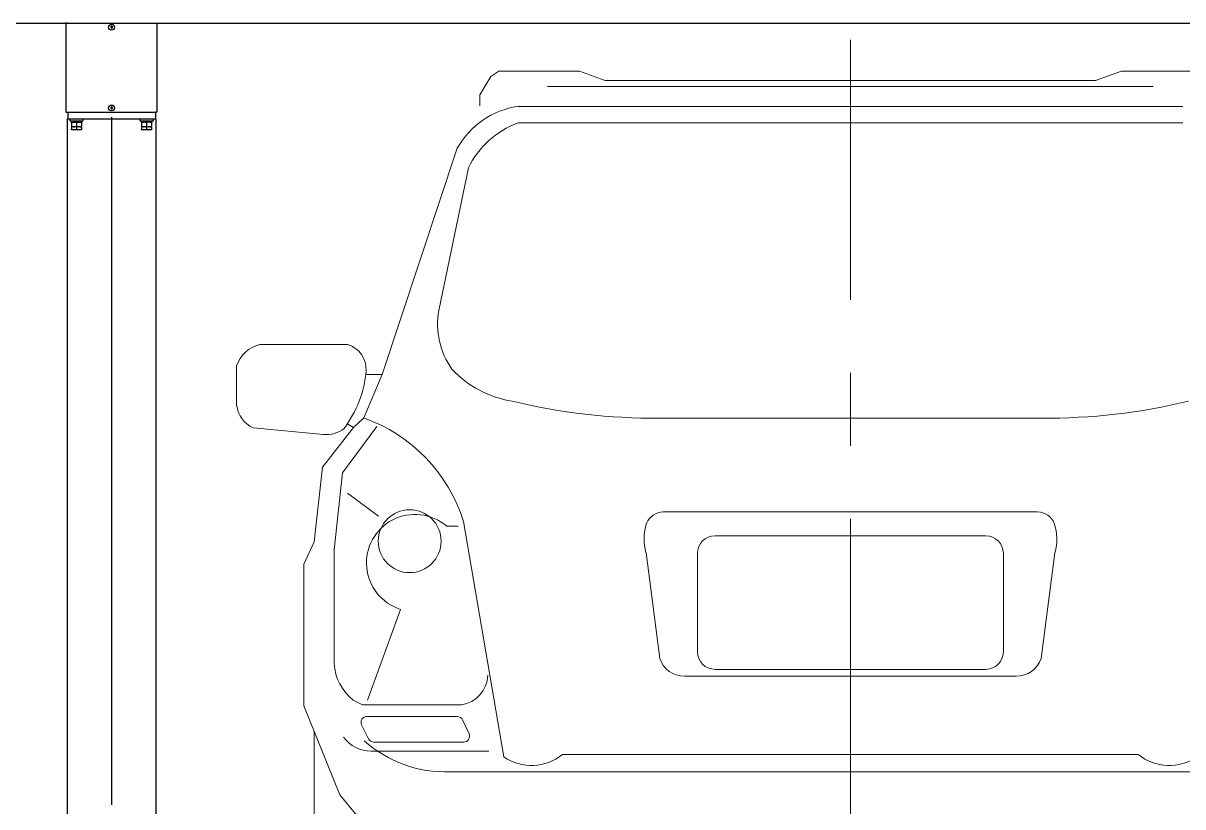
# Model space of a CAD drawing. Header units: metres. Extents: x 1161 to 1456, y 119 to 208.
# Drawn here: x 1361.905 to 1363.889, y 180.886 to 182.227 of the extents above; entities that cross this region are included whole.
import ezdxf

# ---------------------------------------------------------------- set-up
doc = ezdxf.new("R2010")
doc.units = ezdxf.units.M
doc.header["$MEASUREMENT"] = 0
doc.linetypes.add('CENTER2', pattern=[1.125, 0.75, -0.125, 0.125, -0.125])
doc.layers.add('GRID', color=8, linetype='Continuous')

# ---------------------------------------------------------------- blocks, each defined once
blk = doc.blocks.new('A$Cacbbbb14')
at = {"layer": 'GRID', "linetype": 'CENTER2', "lineweight": 0}
blk.add_line((-0.78, 0), (-0.78, 1.5695), dxfattribs=at)
at = {"layer": 'GRID', "linetype": 'Continuous', "lineweight": 0}
for p, q in [((-1.3953, 1.5072), (-1.3817, 1.5162)), ((-1.3817, 1.5162), (-1.2436, 1.5162)), ((-1.2436, 1.5162), (-1.1993, 1.5)), ((-0.3164, 1.5162), (-0.3607, 1.5)), ((-0.1783, 1.5162), (-0.3164, 1.5162)), ((-1.4137, 1.4754), (-1.3953, 1.5072)), ((-1.298, 1.49), (-0.78, 1.49)), ((-1.1993, 1.5), (-0.78, 1.5)), ((-0.3607, 1.5), (-0.78, 1.5)), ((-0.262, 1.49), (-0.78, 1.49)), ((-1.4137, 1.4754), (-1.4137, 1.457)), ((-1.3486, 1.4559), (-0.78, 1.4559)), ((-0.2114, 1.4559), (-0.78, 1.4559)), ((-1.3486, 1.4276), (-0.78, 1.4276)), ((-0.2114, 1.4276), (-0.78, 1.4276)), ((-1.4526, 1.3842), (-1.5809, 0.997)), ((-1.4335, 1.3507), (-1.4842, 1.1066)), ((-1.7903, 1.0483), (-1.6401, 1.0483)), ((-1.83, 1.0118), (-1.83, 0.9438)), ((-1.5809, 0.997), (-1.6124, 0.9228)), ((-1.5809, 0.997), (-1.6093, 0.997)), ((-1.6408, 0.9126), (-1.6299, 0.9066)), ((-1.6124, 0.9228), (-1.6299, 0.9066)), ((-1.6124, 0.9228), (-1.6299, 0.9066)), ((-1.1066, 0.9223), (-0.78, 0.9223)), ((-0.4534, 0.9223), (-0.78, 0.9223)), ((-1.802, 0.906), (-1.6816, 0.8945)), ((-1.6833, 0.8388), (-1.6299, 0.9066)), ((-1.5901, 0.9081), (-1.6488, 0.8289)), ((-1.6971, 0.7108), (-1.6833, 0.8388)), ((-1.6488, 0.8289), (-1.6633, 0.6972)), ((-1.5872, 0.7549), (-1.6403, 0.7942)), ((-0.78, 0.7624), (-1.1002, 0.7624)), ((-0.78, 0.7624), (-0.4598, 0.7624)), ((-1.4708, 0.738), (-1.4509, 0.738)), ((-1.4419, 0.7458), (-1.3731, 0.3431)), ((-1.0116, 0.7214), (-0.78, 0.7214)), ((-0.5484, 0.7214), (-0.78, 0.7214)), ((-1.6971, 0.7108), (-1.715, 0.6725)), ((-1.6633, 0.6972), (-1.6633, 0.5026)), ((-1.1062, 0.5114), (-1.1297, 0.6921)), ((-1.0416, 0.5228), (-1.0416, 0.6914)), ((-0.5184, 0.5228), (-0.5184, 0.6914)), ((-0.4538, 0.5114), (-0.4303, 0.6921)), ((-1.715, 0.6725), (-1.715, 0.4305)), ((-1.5495, 0.5954), (-1.6062, 0.4403)), ((-1.0636, 0.4812), (-0.78, 0.4812)), ((-1.0116, 0.4928), (-0.78, 0.4928)), ((-0.5484, 0.4928), (-0.78, 0.4928)), ((-0.4964, 0.4812), (-0.78, 0.4812)), ((-1.6308, 0.4403), (-1.6145, 0.4319)), ((-1.715, 0.4305), (-1.6536, 0.2779)), ((-1.4454, 0.4319), (-1.6145, 0.4319)), ((-1.6162, 0.3978), (-1.6045, 0.3738)), ((-1.6072, 0.4122), (-1.4525, 0.4122)), ((-1.4434, 0.4063), (-1.4325, 0.3824)), ((-1.6975, 0.07), (-1.6975, 0.3871)), ((-1.5955, 0.3682), (-1.4415, 0.3682)), ((-1.5999, 0.3528), (-1.3988, 0.3528)), ((-1.2725, 0.347), (-0.78, 0.347)), ((-0.2875, 0.347), (-0.78, 0.347)), ((-1.4649, 0.3175), (-0.78, 0.3175)), ((-0.0951, 0.3175), (-0.78, 0.3175)), ((-1.6536, 0.2779), (-1.6242, 0.243))]:
    blk.add_line(p, q, dxfattribs=at)
blk.add_circle((-1.534, 0.712), 0.0538, dxfattribs=at)
for centre, radius, start, end in [((-1.3274, 1.3139), 0.1436, 98.4848, 150.6668), ((-1.2947, 1.2828), 0.1545, 110.4163, 153.9018), ((-1.3526, 1.0833), 0.1336, 169.9532, 215.1693), ((-1.7785, 0.9956), 0.054, 102.6609, 162.5315), ((-1.6517, 1.0067), 0.0432, 355.9451, 74.3653), ((-1.7962, 1.0187), 0.1882, 322.8263, 355.4069), ((-1.329, 1.1317), 0.1827, 223.323, 260.6716), ((-1.7812, 0.9506), 0.0492, 187.9585, 245.0364), ((-1.1113, 1.9867), 1.0644, 256.5634, 270.2517), ((-0.4487, 1.9867), 1.0644, 269.7483, 283.4366), ((-1.7037, 0.6642), 0.2742, 17.3095, 70.5536), ((-1.6772, 0.9444), 0.0501, 264.9057, 308.1056), ((-1.5247, 0.6747), 0.0831, 49.6392, 252.5932), ((-1.0995, 0.7309), 0.0315, 91.3552, 158.349), ((-0.4605, 0.7309), 0.0315, 21.651, 88.6448), ((-1.0458, 0.7157), 0.0872, 162.0506, 195.6991), ((-0.5142, 0.7157), 0.0872, 344.3009, 17.9494), ((-1.0116, 0.6914), 0.03, 90, 180), ((-0.5484, 0.6914), 0.03, 0, 90), ((-1.0116, 0.5228), 0.03, 180, 270), ((-0.5484, 0.5228), 0.03, 270, 0), ((-1.5754, 0.5089), 0.0882, 184.0869, 231.043), ((-1.0644, 0.5253), 0.0441, 198.3636, 270.9941), ((-0.4956, 0.5253), 0.0441, 269.0059, 341.6364), ((-1.4536, 0.4845), 0.0533, 278.898, 358.0668), ((-1.6072, 0.4022), 0.01, 90, 206.0605), ((-1.4525, 0.4022), 0.01, 24.5969, 90), ((-1.4415, 0.3782), 0.01, 270, 24.5969), ((-1.5999, 0.4111), 0.0583, 216.0609, 270), ((-1.4727, 0.5258), 0.2084, 228.1008, 272.1568), ((-1.5955, 0.3782), 0.01, 206.0605, 270), ((-1.3255, 0.4139), 0.0854, 236.1032, 308.3432), ((-0.2345, 0.4139), 0.0854, 231.6568, 303.8968)]:
    blk.add_arc(centre, radius, start, end, dxfattribs=at)

msp = doc.modelspace()

# ---------------------------------------------------------------- linework, layer by layer
msp.add_line((1360.3944, 182.2265), (1367.6643, 182.2265))
msp.add_line((1360.3944, 182.2265), (1367.6643, 182.2265))
at = {"linetype": 'Continuous'}
for p, q in [((1361.9812, 182.2265), (1361.978, 182.2265)), ((1361.978, 182.2265), (1361.978, 182.0745)), ((1361.9812, 182.2265), (1362.1312, 182.2265)), ((1362.0562, 182.2213), (1362.0547, 182.2204)), ((1362.0547, 182.2204), (1362.0547, 182.2187)), ((1362.0547, 182.2187), (1362.0562, 182.2178)), ((1362.0577, 182.2204), (1362.0562, 182.2213)), ((1362.0562, 182.2178), (1362.0577, 182.2187)), ((1362.0577, 182.2187), (1362.0577, 182.2204)), ((1362.1312, 182.2265), (1362.1344, 182.2265)), ((1362.1344, 182.0745), (1362.1344, 182.2265)), ((1361.978, 182.0745), (1361.9812, 182.0745)), ((1361.9812, 182.0745), (1361.9812, 182.0625)), ((1361.9812, 182.0745), (1362.1312, 182.0745)), ((1362.0562, 182.0833), (1362.0547, 182.0824)), ((1362.0547, 182.0824), (1362.0547, 182.0807)), ((1362.0547, 182.0807), (1362.0562, 182.0798)), ((1362.0577, 182.0824), (1362.0562, 182.0833)), ((1362.0562, 182.0798), (1362.0577, 182.0807)), ((1362.0577, 182.0807), (1362.0577, 182.0824)), ((1362.1312, 182.0745), (1362.1312, 182.0625)), ((1362.1344, 182.0745), (1362.1312, 182.0745)), ((1361.9812, 182.0625), (1361.9802, 182.0625)), ((1361.9802, 182.0625), (1361.9802, 180.8896)), ((1362.1312, 182.0625), (1361.9812, 182.0625)), ((1361.9852, 182.0595), (1361.9852, 182.0625)), ((1361.9852, 182.0595), (1362.0072, 182.0595)), ((1361.9872, 182.0573), (1361.9872, 182.0595)), ((1361.9872, 182.0573), (1361.9876, 182.0573)), ((1361.9877, 182.0573), (1361.9877, 182.0566)), ((1361.9877, 182.0566), (1361.9907, 182.0573)), ((1361.9877, 182.0566), (1361.9877, 182.0502)), ((1361.9897, 182.0573), (1362.0053, 182.0573)), ((1361.9938, 182.0573), (1361.9962, 182.0568)), ((1361.9962, 182.0568), (1361.9962, 182.05)), ((1362.0018, 182.0573), (1362.0047, 182.0566)), ((1362.0047, 182.0566), (1362.0047, 182.0573)), ((1362.0047, 182.0566), (1362.0047, 182.0502)), ((1362.0053, 182.0595), (1362.0053, 182.0573)), ((1362.0072, 182.0625), (1362.0072, 182.0595)), ((1362.1052, 182.0595), (1362.1052, 182.0625)), ((1362.1052, 182.0595), (1362.1272, 182.0595)), ((1362.1072, 182.0573), (1362.1072, 182.0595)), ((1362.1076, 182.0573), (1362.1072, 182.0573)), ((1362.1077, 182.0573), (1362.1077, 182.0566)), ((1362.1077, 182.0566), (1362.1107, 182.0573)), ((1362.1077, 182.0566), (1362.1077, 182.0502)), ((1362.1253, 182.0573), (1362.1097, 182.0573)), ((1362.1138, 182.0573), (1362.1162, 182.0568)), ((1362.1162, 182.0568), (1362.1162, 182.05)), ((1362.1218, 182.0573), (1362.1247, 182.0566)), ((1362.1247, 182.0566), (1362.1247, 182.0573)), ((1362.1247, 182.0566), (1362.1247, 182.0502)), ((1362.1253, 182.0595), (1362.1253, 182.0573)), ((1362.1272, 182.0625), (1362.1272, 182.0595)), ((1362.1322, 182.0625), (1362.1312, 182.0625)), ((1362.1322, 182.0625), (1362.1322, 180.8896)), ((1361.9877, 182.0502), (1361.9877, 182.0494)), ((1361.9877, 182.0502), (1361.9923, 182.0493)), ((1361.9877, 182.0493), (1361.9877, 182.0486)), ((1361.9877, 182.0486), (1361.9877, 182.0451)), ((1361.9877, 182.0443), (1361.9877, 182.0451)), ((1361.9907, 182.0443), (1361.9877, 182.0443)), ((1361.9907, 182.0493), (1361.9923, 182.0493)), ((1361.9938, 182.0493), (1361.9907, 182.0493)), ((1361.9938, 182.0443), (1361.9907, 182.0443)), ((1361.9938, 182.0493), (1361.9923, 182.0493)), ((1361.9938, 182.0443), (1361.9962, 182.0449)), ((1361.9986, 182.0443), (1361.9938, 182.0443)), ((1361.9962, 182.05), (1362.0002, 182.0493)), ((1361.9986, 182.0493), (1361.9962, 182.0488)), ((1361.9962, 182.0488), (1361.9962, 182.0449)), ((1362.0002, 182.0493), (1361.9986, 182.0493)), ((1362.0018, 182.0493), (1361.9986, 182.0493)), ((1362.0018, 182.0443), (1361.9986, 182.0443)), ((1362.0018, 182.0493), (1362.0047, 182.0486)), ((1362.0018, 182.0443), (1362.0047, 182.0451)), ((1362.0047, 182.0443), (1362.0018, 182.0443)), ((1362.0047, 182.0486), (1362.0047, 182.0493)), ((1362.0047, 182.0486), (1362.0047, 182.0451)), ((1362.0047, 182.0451), (1362.0047, 182.0443)), ((1362.1077, 182.0502), (1362.1077, 182.0494)), ((1362.1077, 182.0502), (1362.1123, 182.0493)), ((1362.1077, 182.0493), (1362.1077, 182.0486)), ((1362.1077, 182.0486), (1362.1077, 182.0451)), ((1362.1077, 182.0443), (1362.1077, 182.0451)), ((1362.1107, 182.0443), (1362.1077, 182.0443)), ((1362.1138, 182.0493), (1362.1107, 182.0493)), ((1362.1107, 182.0493), (1362.1123, 182.0493)), ((1362.1138, 182.0443), (1362.1107, 182.0443)), ((1362.1138, 182.0493), (1362.1123, 182.0493)), ((1362.1138, 182.0443), (1362.1162, 182.0449)), ((1362.1186, 182.0443), (1362.1138, 182.0443)), ((1362.1162, 182.05), (1362.1202, 182.0493)), ((1362.1186, 182.0493), (1362.1162, 182.0488)), ((1362.1162, 182.0488), (1362.1162, 182.0449)), ((1362.1218, 182.0493), (1362.1186, 182.0493)), ((1362.1202, 182.0493), (1362.1186, 182.0493)), ((1362.1218, 182.0443), (1362.1186, 182.0443)), ((1362.1218, 182.0493), (1362.1247, 182.0486)), ((1362.1218, 182.0443), (1362.1247, 182.0451)), ((1362.1247, 182.0443), (1362.1218, 182.0443)), ((1362.1247, 182.0486), (1362.1247, 182.0493)), ((1362.1247, 182.0486), (1362.1247, 182.0451)), ((1362.1247, 182.0451), (1362.1247, 182.0443)), ((1361.9802, 180.8896), (1361.9802, 178.6799)), ((1362.1322, 180.8896), (1362.1322, 178.6799))]:
    msp.add_line(p, q, dxfattribs=at)
at = {"linetype": 'CENTER2', "ltscale": 15}
msp.add_line((1362.0562, 182.066), (1362.0562, 180.8896), dxfattribs=at)
at = {"linetype": 'Continuous'}
for centre in [(1362.0562, 182.2195), (1362.0562, 182.0815)]:
    msp.add_circle(centre, 0.005, dxfattribs=at)
for centre, radius, start, end in [((1362.0007, 182.0427), 0.0148, 98.292, 107.7458), ((1362.1207, 182.0427), 0.0148, 98.292, 107.7458), ((1361.993, 182.0339), 0.0156, 98.4851, 109.6501), ((1361.993, 182.0598), 0.0156, 250.3459, 261.519), ((1361.9921, 182.0623), 0.0129, 270.5439, 288.3967), ((1361.9917, 182.0347), 0.0148, 72.2542, 81.708), ((1362.0007, 182.0589), 0.0148, 252.2542, 261.708), ((1362, 182.0628), 0.0135, 270.7726, 290.473), ((1362.113, 182.0339), 0.0156, 98.4851, 109.6501), ((1362.113, 182.0598), 0.0156, 250.3459, 261.519), ((1362.1121, 182.0623), 0.0129, 270.5439, 288.3967), ((1362.1117, 182.0347), 0.0148, 72.2542, 81.708), ((1362.1207, 182.0589), 0.0148, 252.2542, 261.708), ((1362.12, 182.0628), 0.0135, 270.7726, 290.473)]:
    msp.add_arc(centre, radius, start, end, dxfattribs=at)

# ---------------------------------------------------------------- block references
msp.add_blockref('A$Cacbbbb14', (1364.1002, 180.6284))

doc.saveas('drawing.dxf')
